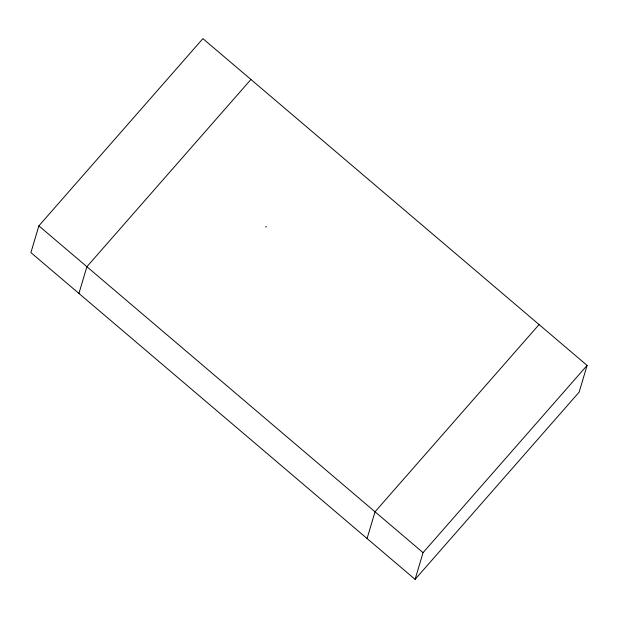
<?xml version="1.0" encoding="UTF-8"?>
<svg xmlns="http://www.w3.org/2000/svg" width="618" height="618" viewBox="0 0 618 618"><rect width="100%" height="100%" fill="white"/><g stroke="black" fill="none" stroke-linecap="round" stroke-linejoin="round"><path stroke-width="0.93" d="M38.864 225.864L30.9 252.592L415.095 579.367L579.136 392.136L587.1 365.408L202.905 38.633L38.864 225.864L423.06 552.646L415.095 579.367M78.926 293.434L86.891 266.713L250.931 79.475M367.069 538.525L375.033 511.797L539.074 324.566M423.06 552.646L587.1 365.408M265.609 227.015L266.428 226.582"/></g></svg>
